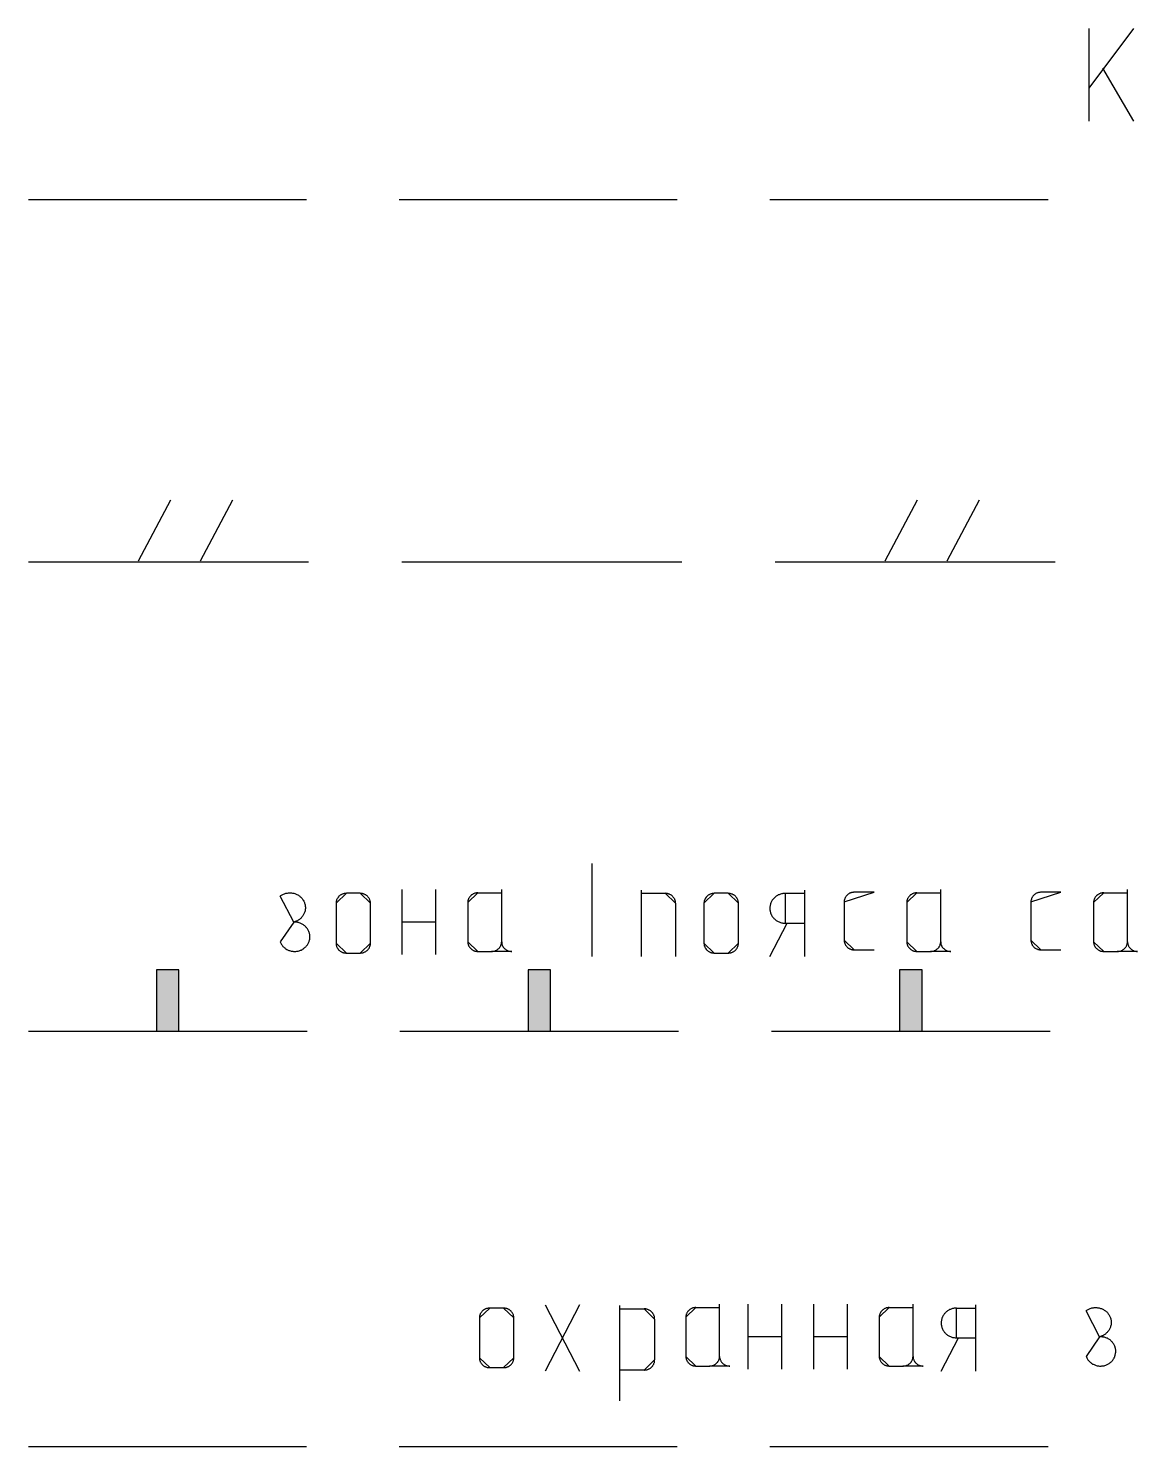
# Model space of a CAD drawing. Extents: x 8646 to 18206, y -17605 to -192.
# Drawn here: x 11147.66 to 11156.21, y -9012.58 to -9001.65 of the extents above; entities that cross this region are included whole.
import ezdxf

# ---------------------------------------------------------------- set-up
doc = ezdxf.new("R2010")
doc.units = 0
doc.layers.get('0').update_dxf_attribs({"linetype": 'CONTINUOUS'})

msp = doc.modelspace()

# ---------------------------------------------------------------- hatches: boundary and pattern name
at = {"linetype": 'CONTINUOUS'}
for points in [[(11148.645, -9009.382), (11148.645, -9008.911), (11148.818, -9008.911), (11148.818, -9009.382)], [(11151.509, -9009.382), (11151.509, -9008.911), (11151.682, -9008.911), (11151.682, -9009.382)], [(11154.373, -9009.382), (11154.373, -9008.911), (11154.546, -9008.911), (11154.546, -9009.382)]]:
    msp.add_hatch(color=8, dxfattribs=at).paths.add_polyline_path(points)

# ---------------------------------------------------------------- linework, layer by layer
at = {"color": 8, "linetype": 'CONTINUOUS'}
for p, q in [((11155.831, -9001.653), (11155.831, -9002.368)), ((11156.176, -9001.653), (11155.831, -9002.113)), ((11155.937, -9001.959), (11156.176, -9002.368)), ((11147.658, -9002.973), (11149.801, -9002.973)), ((11150.516, -9002.973), (11152.659, -9002.973)), ((11153.374, -9002.973), (11155.518, -9002.973)), ((11148.506, -9005.757), (11148.756, -9005.286)), ((11148.984, -9005.757), (11149.234, -9005.286)), ((11154.262, -9005.757), (11154.512, -9005.286)), ((11154.74, -9005.757), (11154.99, -9005.286)), ((11147.658, -9005.764), (11149.816, -9005.764)), ((11150.536, -9005.764), (11152.694, -9005.764)), ((11153.414, -9005.764), (11155.572, -9005.764)), ((11152.002, -9008.09), (11152.002, -9008.806)), ((11150.537, -9008.291), (11150.537, -9008.791)), ((11150.797, -9008.291), (11150.797, -9008.791)), ((11151.306, -9008.693), (11151.306, -9008.291)), ((11152.381, -9008.295), (11152.381, -9008.806)), ((11153.639, -9008.295), (11153.639, -9008.806)), ((11154.69, -9008.693), (11154.69, -9008.291)), ((11156.13, -9008.693), (11156.13, -9008.291)), ((11150.029, -9008.397), (11150.029, -9008.704)), ((11150.215, -9008.32), (11150.109, -9008.32)), ((11150.295, -9008.704), (11150.295, -9008.397)), ((11151.045, -9008.392), (11151.045, -9008.693)), ((11151.123, -9008.316), (11151.306, -9008.316)), ((11152.381, -9008.32), (11152.567, -9008.32)), ((11152.646, -9008.397), (11152.646, -9008.806)), ((11152.865, -9008.397), (11152.865, -9008.704)), ((11153.051, -9008.32), (11152.945, -9008.32)), ((11153.131, -9008.704), (11153.131, -9008.397)), ((11153.492, -9008.32), (11153.638, -9008.32)), ((11153.946, -9008.386), (11153.946, -9008.682)), ((11154.429, -9008.392), (11154.429, -9008.693)), ((11154.507, -9008.316), (11154.69, -9008.316)), ((11155.386, -9008.386), (11155.386, -9008.682)), ((11155.869, -9008.392), (11155.869, -9008.693)), ((11155.947, -9008.316), (11156.13, -9008.316)), ((11150.537, -9008.541), (11150.797, -9008.541)), ((11153.373, -9008.806), (11153.506, -9008.551)), ((11153.492, -9008.551), (11153.64, -9008.551)), ((11150.109, -9008.781), (11150.215, -9008.781)), ((11151.123, -9008.768), (11151.227, -9008.768)), ((11152.945, -9008.781), (11153.051, -9008.781)), ((11154.023, -9008.756), (11154.176, -9008.756)), ((11154.507, -9008.768), (11154.611, -9008.768)), ((11155.463, -9008.756), (11155.616, -9008.756)), ((11155.947, -9008.768), (11156.051, -9008.768)), ((11148.818, -9008.911), (11148.645, -9008.911)), ((11148.645, -9008.911), (11148.645, -9009.382)), ((11148.818, -9009.382), (11148.818, -9008.911)), ((11151.682, -9008.911), (11151.509, -9008.911)), ((11151.509, -9008.911), (11151.509, -9009.382)), ((11151.682, -9009.382), (11151.682, -9008.911)), ((11154.546, -9008.911), (11154.373, -9008.911)), ((11154.373, -9008.911), (11154.373, -9009.382)), ((11154.546, -9009.382), (11154.546, -9008.911)), ((11147.658, -9009.382), (11149.806, -9009.382)), ((11148.645, -9009.382), (11148.818, -9009.382)), ((11150.521, -9009.382), (11152.669, -9009.382)), ((11151.509, -9009.382), (11151.682, -9009.382)), ((11153.385, -9009.382), (11155.533, -9009.382)), ((11154.373, -9009.382), (11154.546, -9009.382)), ((11151.134, -9011.593), (11151.134, -9011.9)), ((11151.32, -9011.517), (11151.214, -9011.517)), ((11151.4, -9011.9), (11151.4, -9011.593)), ((11151.907, -9011.491), (11151.641, -9012.002)), ((11151.641, -9011.491), (11151.907, -9012.002)), ((11152.213, -9011.497), (11152.213, -9012.231)), ((11152.213, -9011.523), (11152.404, -9011.523)), ((11152.725, -9011.588), (11152.725, -9011.889)), ((11152.803, -9011.513), (11152.986, -9011.513)), ((11152.986, -9011.889), (11152.986, -9011.488)), ((11153.203, -9011.487), (11153.203, -9011.987)), ((11153.462, -9011.487), (11153.462, -9011.987)), ((11153.709, -9011.487), (11153.709, -9011.987)), ((11153.969, -9011.487), (11153.969, -9011.987)), ((11154.216, -9011.588), (11154.216, -9011.889)), ((11154.294, -9011.513), (11154.477, -9011.513)), ((11154.477, -9011.889), (11154.477, -9011.488)), ((11154.813, -9011.517), (11154.958, -9011.517)), ((11154.959, -9011.491), (11154.959, -9012.002)), ((11152.485, -9011.602), (11152.485, -9011.916)), ((11153.203, -9011.737), (11153.462, -9011.737)), ((11153.709, -9011.737), (11153.969, -9011.737)), ((11154.694, -9012.002), (11154.827, -9011.747)), ((11154.812, -9011.747), (11154.96, -9011.747)), ((11151.214, -9011.976), (11151.32, -9011.976)), ((11152.404, -9011.995), (11152.213, -9011.995)), ((11152.803, -9011.964), (11152.907, -9011.964)), ((11154.294, -9011.964), (11154.399, -9011.964)), ((11147.658, -9012.585), (11149.801, -9012.585)), ((11150.516, -9012.585), (11152.659, -9012.585)), ((11153.374, -9012.585), (11155.518, -9012.585))]:
    msp.add_line(p, q, dxfattribs=at)
at = {"color": 8, "linetype": 'CONTINUOUS', "flags": 128}
for points in [[(11154.176, -9008.312), (11154.023, -9008.312), (11154.019, -9008.312), (11154.015, -9008.313), (11154.011, -9008.313), (11154.007, -9008.314), (11154.003, -9008.315), (11153.999, -9008.316), (11153.995, -9008.317), (11153.992, -9008.319), (11153.988, -9008.32), (11153.984, -9008.322), (11153.981, -9008.324), (11153.978, -9008.326), (11153.974, -9008.329), (11153.971, -9008.331), (11153.968, -9008.334), (11153.966, -9008.337), (11153.963, -9008.34), (11153.961, -9008.343), (11153.958, -9008.346), (11153.956, -9008.349), (11153.954, -9008.353), (11153.953, -9008.356), (11153.951, -9008.36), (11153.95, -9008.363), (11153.949, -9008.367), (11153.948, -9008.371), (11153.947, -9008.374), (11153.946, -9008.378), (11153.946, -9008.382), (11153.946, -9008.386)], [(11155.616, -9008.312), (11155.463, -9008.312), (11155.459, -9008.312), (11155.455, -9008.313), (11155.451, -9008.313), (11155.447, -9008.314), (11155.443, -9008.315), (11155.439, -9008.316), (11155.435, -9008.317), (11155.432, -9008.319), (11155.428, -9008.32), (11155.424, -9008.322), (11155.421, -9008.324), (11155.418, -9008.326), (11155.414, -9008.329), (11155.411, -9008.331), (11155.408, -9008.334), (11155.406, -9008.337), (11155.403, -9008.34), (11155.401, -9008.343), (11155.398, -9008.346), (11155.396, -9008.349), (11155.394, -9008.353), (11155.393, -9008.356), (11155.391, -9008.36), (11155.39, -9008.363), (11155.389, -9008.367), (11155.388, -9008.371), (11155.387, -9008.374), (11155.386, -9008.378), (11155.386, -9008.382), (11155.386, -9008.386)], [(11149.599, -9008.341), (11149.604, -9008.338), (11149.609, -9008.334), (11149.614, -9008.331), (11149.62, -9008.329), (11149.625, -9008.326), (11149.631, -9008.324), (11149.637, -9008.322), (11149.643, -9008.32), (11149.649, -9008.319), (11149.655, -9008.318), (11149.662, -9008.317), (11149.668, -9008.316), (11149.674, -9008.316), (11149.68, -9008.317), (11149.687, -9008.317), (11149.693, -9008.318), (11149.699, -9008.319), (11149.705, -9008.32), (11149.711, -9008.322), (11149.717, -9008.324), (11149.723, -9008.327), (11149.728, -9008.329), (11149.734, -9008.332), (11149.739, -9008.335), (11149.744, -9008.339), (11149.749, -9008.342), (11149.754, -9008.346), (11149.758, -9008.351), (11149.763, -9008.355), (11149.767, -9008.36), (11149.771, -9008.364), (11149.774, -9008.369), (11149.777, -9008.374), (11149.78, -9008.38), (11149.783, -9008.385), (11149.785, -9008.391), (11149.787, -9008.396), (11149.789, -9008.402), (11149.79, -9008.408), (11149.791, -9008.414), (11149.792, -9008.42), (11149.793, -9008.426), (11149.793, -9008.432), (11149.793, -9008.438), (11149.792, -9008.444), (11149.791, -9008.45), (11149.79, -9008.456), (11149.788, -9008.462), (11149.787, -9008.467), (11149.784, -9008.473), (11149.782, -9008.479), (11149.779, -9008.484), (11149.776, -9008.489), (11149.773, -9008.494), (11149.769, -9008.499), (11149.765, -9008.504), (11149.761, -9008.509), (11149.757, -9008.513), (11149.752, -9008.517), (11149.748, -9008.521), (11149.743, -9008.525), (11149.738, -9008.528), (11149.732, -9008.531), (11149.727, -9008.534), (11149.721, -9008.536), (11149.715, -9008.539), (11149.709, -9008.541), (11149.703, -9008.542)], [(11150.109, -9008.32), (11150.105, -9008.321), (11150.1, -9008.321), (11150.096, -9008.321), (11150.092, -9008.322), (11150.088, -9008.323), (11150.084, -9008.324), (11150.08, -9008.326), (11150.076, -9008.327), (11150.072, -9008.329), (11150.069, -9008.331), (11150.065, -9008.333), (11150.062, -9008.335), (11150.059, -9008.338), (11150.055, -9008.34), (11150.052, -9008.343), (11150.049, -9008.346), (11150.047, -9008.349), (11150.044, -9008.352), (11150.042, -9008.355), (11150.04, -9008.359), (11150.038, -9008.362), (11150.036, -9008.366), (11150.034, -9008.37), (11150.033, -9008.373), (11150.032, -9008.377), (11150.031, -9008.381), (11150.03, -9008.385), (11150.029, -9008.389), (11150.029, -9008.393), (11150.029, -9008.397)], [(11150.295, -9008.397), (11150.295, -9008.393), (11150.294, -9008.389), (11150.294, -9008.385), (11150.293, -9008.381), (11150.292, -9008.377), (11150.291, -9008.373), (11150.29, -9008.37), (11150.288, -9008.366), (11150.286, -9008.362), (11150.284, -9008.359), (11150.282, -9008.355), (11150.28, -9008.352), (11150.277, -9008.349), (11150.274, -9008.346), (11150.271, -9008.343), (11150.268, -9008.34), (11150.265, -9008.338), (11150.262, -9008.335), (11150.259, -9008.333), (11150.255, -9008.331), (11150.251, -9008.329), (11150.247, -9008.327), (11150.244, -9008.326), (11150.24, -9008.324), (11150.236, -9008.323), (11150.232, -9008.322), (11150.227, -9008.321), (11150.223, -9008.321), (11150.219, -9008.321), (11150.215, -9008.32)], [(11151.123, -9008.316), (11151.119, -9008.316), (11151.115, -9008.317), (11151.111, -9008.317), (11151.107, -9008.318), (11151.103, -9008.319), (11151.099, -9008.32), (11151.095, -9008.321), (11151.091, -9008.323), (11151.087, -9008.325), (11151.084, -9008.326), (11151.08, -9008.329), (11151.077, -9008.331), (11151.074, -9008.333), (11151.07, -9008.336), (11151.067, -9008.338), (11151.065, -9008.341), (11151.062, -9008.344), (11151.06, -9008.347), (11151.057, -9008.351), (11151.055, -9008.354), (11151.053, -9008.357), (11151.051, -9008.361), (11151.05, -9008.365), (11151.048, -9008.368), (11151.047, -9008.372), (11151.046, -9008.376), (11151.046, -9008.38), (11151.045, -9008.384), (11151.045, -9008.388), (11151.045, -9008.392)], [(11152.646, -9008.397), (11152.646, -9008.393), (11152.646, -9008.389), (11152.645, -9008.385), (11152.645, -9008.381), (11152.644, -9008.377), (11152.643, -9008.373), (11152.641, -9008.37), (11152.64, -9008.366), (11152.638, -9008.362), (11152.636, -9008.359), (11152.634, -9008.355), (11152.631, -9008.352), (11152.629, -9008.349), (11152.626, -9008.346), (11152.623, -9008.343), (11152.62, -9008.34), (11152.617, -9008.338), (11152.614, -9008.335), (11152.61, -9008.333), (11152.607, -9008.331), (11152.603, -9008.329), (11152.599, -9008.327), (11152.595, -9008.326), (11152.591, -9008.324), (11152.587, -9008.323), (11152.583, -9008.322), (11152.579, -9008.321), (11152.575, -9008.321), (11152.571, -9008.321), (11152.567, -9008.32)], [(11152.945, -9008.32), (11152.941, -9008.321), (11152.937, -9008.321), (11152.933, -9008.321), (11152.928, -9008.322), (11152.924, -9008.323), (11152.92, -9008.324), (11152.916, -9008.326), (11152.913, -9008.327), (11152.909, -9008.329), (11152.905, -9008.331), (11152.902, -9008.333), (11152.898, -9008.335), (11152.895, -9008.338), (11152.892, -9008.34), (11152.889, -9008.343), (11152.886, -9008.346), (11152.883, -9008.349), (11152.881, -9008.352), (11152.878, -9008.355), (11152.876, -9008.359), (11152.874, -9008.362), (11152.872, -9008.366), (11152.871, -9008.37), (11152.869, -9008.373), (11152.868, -9008.377), (11152.867, -9008.381), (11152.866, -9008.385), (11152.866, -9008.389), (11152.865, -9008.393), (11152.865, -9008.397)], [(11153.131, -9008.397), (11153.131, -9008.393), (11153.131, -9008.389), (11153.13, -9008.385), (11153.129, -9008.381), (11153.128, -9008.377), (11153.127, -9008.373), (11153.126, -9008.37), (11153.124, -9008.366), (11153.122, -9008.362), (11153.12, -9008.359), (11153.118, -9008.355), (11153.116, -9008.352), (11153.113, -9008.349), (11153.111, -9008.346), (11153.108, -9008.343), (11153.105, -9008.34), (11153.102, -9008.338), (11153.098, -9008.335), (11153.095, -9008.333), (11153.091, -9008.331), (11153.088, -9008.329), (11153.084, -9008.327), (11153.08, -9008.326), (11153.076, -9008.324), (11153.072, -9008.323), (11153.068, -9008.322), (11153.064, -9008.321), (11153.06, -9008.321), (11153.056, -9008.321), (11153.051, -9008.32)], [(11153.493, -9008.321), (11153.486, -9008.321), (11153.48, -9008.321), (11153.474, -9008.322), (11153.468, -9008.323), (11153.462, -9008.325), (11153.456, -9008.326), (11153.45, -9008.328), (11153.444, -9008.331), (11153.438, -9008.333), (11153.433, -9008.336), (11153.428, -9008.339), (11153.422, -9008.343), (11153.417, -9008.346), (11153.413, -9008.35), (11153.408, -9008.354), (11153.404, -9008.359), (11153.4, -9008.363), (11153.396, -9008.368), (11153.392, -9008.373), (11153.389, -9008.378), (11153.386, -9008.383), (11153.383, -9008.389), (11153.381, -9008.394), (11153.379, -9008.4), (11153.377, -9008.406), (11153.376, -9008.412), (11153.375, -9008.418), (11153.374, -9008.424), (11153.373, -9008.43), (11153.373, -9008.436), (11153.373, -9008.442), (11153.374, -9008.448), (11153.375, -9008.454), (11153.376, -9008.46), (11153.377, -9008.465), (11153.379, -9008.471), (11153.381, -9008.477), (11153.383, -9008.482), (11153.386, -9008.488), (11153.389, -9008.493), (11153.392, -9008.498), (11153.396, -9008.503), (11153.4, -9008.508), (11153.404, -9008.513), (11153.408, -9008.517), (11153.413, -9008.521), (11153.417, -9008.525), (11153.422, -9008.529), (11153.428, -9008.532), (11153.433, -9008.535), (11153.438, -9008.538), (11153.444, -9008.541), (11153.45, -9008.543), (11153.456, -9008.545), (11153.462, -9008.547), (11153.468, -9008.548), (11153.474, -9008.549), (11153.48, -9008.55), (11153.486, -9008.551), (11153.493, -9008.551)], [(11154.507, -9008.316), (11154.503, -9008.316), (11154.499, -9008.317), (11154.495, -9008.317), (11154.491, -9008.318), (11154.487, -9008.319), (11154.483, -9008.32), (11154.479, -9008.321), (11154.475, -9008.323), (11154.471, -9008.325), (11154.468, -9008.326), (11154.464, -9008.329), (11154.461, -9008.331), (11154.458, -9008.333), (11154.455, -9008.336), (11154.452, -9008.338), (11154.449, -9008.341), (11154.446, -9008.344), (11154.444, -9008.347), (11154.441, -9008.351), (11154.439, -9008.354), (11154.437, -9008.357), (11154.435, -9008.361), (11154.434, -9008.365), (11154.432, -9008.368), (11154.431, -9008.372), (11154.43, -9008.376), (11154.43, -9008.38), (11154.429, -9008.384), (11154.429, -9008.388), (11154.429, -9008.392)], [(11155.947, -9008.316), (11155.943, -9008.316), (11155.939, -9008.317), (11155.935, -9008.317), (11155.931, -9008.318), (11155.927, -9008.319), (11155.923, -9008.32), (11155.919, -9008.321), (11155.915, -9008.323), (11155.911, -9008.325), (11155.908, -9008.326), (11155.904, -9008.329), (11155.901, -9008.331), (11155.898, -9008.333), (11155.895, -9008.336), (11155.892, -9008.338), (11155.889, -9008.341), (11155.886, -9008.344), (11155.884, -9008.347), (11155.881, -9008.351), (11155.879, -9008.354), (11155.877, -9008.357), (11155.876, -9008.361), (11155.874, -9008.365), (11155.872, -9008.368), (11155.871, -9008.372), (11155.87, -9008.376), (11155.87, -9008.38), (11155.869, -9008.384), (11155.869, -9008.388), (11155.869, -9008.392)], [(11149.599, -9008.693), (11149.601, -9008.698), (11149.603, -9008.704), (11149.606, -9008.709), (11149.609, -9008.714), (11149.613, -9008.719), (11149.616, -9008.724), (11149.62, -9008.729), (11149.625, -9008.733), (11149.629, -9008.737), (11149.634, -9008.741), (11149.638, -9008.745), (11149.643, -9008.749), (11149.649, -9008.752), (11149.654, -9008.755), (11149.66, -9008.758), (11149.665, -9008.76), (11149.671, -9008.762), (11149.677, -9008.764), (11149.683, -9008.765), (11149.689, -9008.767), (11149.695, -9008.767), (11149.701, -9008.768), (11149.707, -9008.768), (11149.714, -9008.768), (11149.72, -9008.768), (11149.726, -9008.767), (11149.732, -9008.766), (11149.738, -9008.765), (11149.744, -9008.763), (11149.75, -9008.761), (11149.756, -9008.759), (11149.761, -9008.757), (11149.767, -9008.754), (11149.772, -9008.751), (11149.778, -9008.748), (11149.782, -9008.744), (11149.787, -9008.74), (11149.792, -9008.736), (11149.796, -9008.732), (11149.8, -9008.728), (11149.804, -9008.723), (11149.808, -9008.718), (11149.811, -9008.713), (11149.814, -9008.708), (11149.817, -9008.702), (11149.819, -9008.697), (11149.821, -9008.691), (11149.823, -9008.686), (11149.825, -9008.68), (11149.826, -9008.674), (11149.827, -9008.668), (11149.827, -9008.662), (11149.827, -9008.656), (11149.827, -9008.65), (11149.827, -9008.644), (11149.826, -9008.638), (11149.825, -9008.632), (11149.824, -9008.627), (11149.822, -9008.621), (11149.82, -9008.615), (11149.817, -9008.61), (11149.815, -9008.604), (11149.812, -9008.599), (11149.809, -9008.594), (11149.805, -9008.589), (11149.801, -9008.584), (11149.797, -9008.58), (11149.793, -9008.575), (11149.789, -9008.571), (11149.784, -9008.567), (11149.779, -9008.564), (11149.774, -9008.56), (11149.769, -9008.557), (11149.763, -9008.554), (11149.758, -9008.552), (11149.752, -9008.55), (11149.746, -9008.548), (11149.74, -9008.546), (11149.734, -9008.545), (11149.728, -9008.543), (11149.722, -9008.543), (11149.716, -9008.542), (11149.709, -9008.542), (11149.703, -9008.542)], [(11150.029, -9008.704), (11150.029, -9008.708), (11150.029, -9008.712), (11150.03, -9008.716), (11150.031, -9008.72), (11150.032, -9008.724), (11150.033, -9008.728), (11150.034, -9008.731), (11150.036, -9008.735), (11150.038, -9008.739), (11150.04, -9008.742), (11150.042, -9008.746), (11150.044, -9008.749), (11150.047, -9008.752), (11150.049, -9008.755), (11150.052, -9008.758), (11150.055, -9008.761), (11150.059, -9008.764), (11150.062, -9008.766), (11150.065, -9008.768), (11150.069, -9008.77), (11150.072, -9008.772), (11150.076, -9008.774), (11150.08, -9008.776), (11150.084, -9008.777), (11150.088, -9008.778), (11150.092, -9008.779), (11150.096, -9008.78), (11150.1, -9008.78), (11150.105, -9008.781), (11150.109, -9008.781)], [(11150.215, -9008.781), (11150.219, -9008.781), (11150.223, -9008.78), (11150.227, -9008.78), (11150.232, -9008.779), (11150.236, -9008.778), (11150.24, -9008.777), (11150.244, -9008.776), (11150.247, -9008.774), (11150.251, -9008.772), (11150.255, -9008.77), (11150.259, -9008.768), (11150.262, -9008.766), (11150.265, -9008.764), (11150.268, -9008.761), (11150.271, -9008.758), (11150.274, -9008.755), (11150.277, -9008.752), (11150.28, -9008.749), (11150.282, -9008.746), (11150.284, -9008.742), (11150.286, -9008.739), (11150.288, -9008.735), (11150.29, -9008.731), (11150.291, -9008.728), (11150.292, -9008.724), (11150.293, -9008.72), (11150.294, -9008.716), (11150.294, -9008.712), (11150.295, -9008.708), (11150.295, -9008.704)], [(11151.045, -9008.693), (11151.045, -9008.697), (11151.045, -9008.701), (11151.046, -9008.705), (11151.046, -9008.708), (11151.047, -9008.712), (11151.048, -9008.716), (11151.05, -9008.72), (11151.051, -9008.724), (11151.053, -9008.727), (11151.055, -9008.731), (11151.057, -9008.734), (11151.06, -9008.737), (11151.062, -9008.74), (11151.065, -9008.743), (11151.067, -9008.746), (11151.07, -9008.749), (11151.074, -9008.751), (11151.077, -9008.754), (11151.08, -9008.756), (11151.084, -9008.758), (11151.087, -9008.76), (11151.091, -9008.762), (11151.095, -9008.763), (11151.099, -9008.765), (11151.103, -9008.766), (11151.107, -9008.767), (11151.111, -9008.767), (11151.115, -9008.768), (11151.119, -9008.768), (11151.123, -9008.768)], [(11151.227, -9008.768), (11151.231, -9008.768), (11151.235, -9008.768), (11151.24, -9008.767), (11151.244, -9008.767), (11151.248, -9008.766), (11151.252, -9008.765), (11151.255, -9008.763), (11151.259, -9008.762), (11151.263, -9008.76), (11151.266, -9008.758), (11151.27, -9008.756), (11151.273, -9008.754), (11151.277, -9008.751), (11151.28, -9008.749), (11151.283, -9008.746), (11151.286, -9008.743), (11151.288, -9008.74), (11151.291, -9008.737), (11151.293, -9008.734), (11151.295, -9008.731), (11151.297, -9008.727), (11151.299, -9008.724), (11151.3, -9008.72), (11151.302, -9008.716), (11151.303, -9008.712), (11151.304, -9008.708), (11151.305, -9008.705), (11151.305, -9008.701), (11151.305, -9008.697), (11151.306, -9008.693), (11151.306, -9008.697), (11151.306, -9008.701), (11151.307, -9008.705), (11151.307, -9008.708), (11151.308, -9008.712), (11151.309, -9008.716), (11151.311, -9008.72), (11151.312, -9008.724), (11151.314, -9008.727), (11151.316, -9008.731), (11151.318, -9008.734), (11151.321, -9008.737), (11151.323, -9008.74), (11151.326, -9008.743), (11151.329, -9008.746), (11151.331, -9008.749), (11151.335, -9008.751), (11151.338, -9008.754), (11151.341, -9008.756), (11151.345, -9008.758), (11151.348, -9008.76), (11151.352, -9008.762), (11151.356, -9008.763), (11151.36, -9008.765), (11151.364, -9008.766), (11151.368, -9008.767), (11151.372, -9008.767), (11151.376, -9008.768), (11151.38, -9008.768), (11151.384, -9008.768)], [(11152.865, -9008.704), (11152.865, -9008.708), (11152.866, -9008.712), (11152.866, -9008.716), (11152.867, -9008.72), (11152.868, -9008.724), (11152.869, -9008.728), (11152.871, -9008.731), (11152.872, -9008.735), (11152.874, -9008.739), (11152.876, -9008.742), (11152.878, -9008.746), (11152.881, -9008.749), (11152.883, -9008.752), (11152.886, -9008.755), (11152.889, -9008.758), (11152.892, -9008.761), (11152.895, -9008.764), (11152.898, -9008.766), (11152.902, -9008.768), (11152.905, -9008.77), (11152.909, -9008.772), (11152.913, -9008.774), (11152.916, -9008.776), (11152.92, -9008.777), (11152.924, -9008.778), (11152.928, -9008.779), (11152.933, -9008.78), (11152.937, -9008.78), (11152.941, -9008.781), (11152.945, -9008.781)], [(11153.051, -9008.781), (11153.056, -9008.781), (11153.06, -9008.78), (11153.064, -9008.78), (11153.068, -9008.779), (11153.072, -9008.778), (11153.076, -9008.777), (11153.08, -9008.776), (11153.084, -9008.774), (11153.088, -9008.772), (11153.091, -9008.77), (11153.095, -9008.768), (11153.098, -9008.766), (11153.102, -9008.764), (11153.105, -9008.761), (11153.108, -9008.758), (11153.111, -9008.755), (11153.113, -9008.752), (11153.116, -9008.749), (11153.118, -9008.746), (11153.12, -9008.742), (11153.122, -9008.739), (11153.124, -9008.735), (11153.126, -9008.731), (11153.127, -9008.728), (11153.128, -9008.724), (11153.129, -9008.72), (11153.13, -9008.716), (11153.131, -9008.712), (11153.131, -9008.708), (11153.131, -9008.704)], [(11153.946, -9008.682), (11153.946, -9008.686), (11153.946, -9008.689), (11153.947, -9008.693), (11153.948, -9008.697), (11153.949, -9008.701), (11153.95, -9008.705), (11153.951, -9008.708), (11153.953, -9008.712), (11153.954, -9008.715), (11153.956, -9008.719), (11153.958, -9008.722), (11153.961, -9008.725), (11153.963, -9008.728), (11153.966, -9008.731), (11153.968, -9008.734), (11153.971, -9008.737), (11153.974, -9008.739), (11153.978, -9008.742), (11153.981, -9008.744), (11153.984, -9008.746), (11153.988, -9008.748), (11153.992, -9008.749), (11153.995, -9008.751), (11153.999, -9008.752), (11154.003, -9008.753), (11154.007, -9008.754), (11154.011, -9008.755), (11154.015, -9008.755), (11154.019, -9008.756), (11154.023, -9008.756)], [(11154.429, -9008.693), (11154.429, -9008.697), (11154.429, -9008.701), (11154.43, -9008.705), (11154.43, -9008.708), (11154.431, -9008.712), (11154.432, -9008.716), (11154.434, -9008.72), (11154.435, -9008.724), (11154.437, -9008.727), (11154.439, -9008.731), (11154.441, -9008.734), (11154.444, -9008.737), (11154.446, -9008.74), (11154.449, -9008.743), (11154.452, -9008.746), (11154.455, -9008.749), (11154.458, -9008.751), (11154.461, -9008.754), (11154.464, -9008.756), (11154.468, -9008.758), (11154.471, -9008.76), (11154.475, -9008.762), (11154.479, -9008.763), (11154.483, -9008.765), (11154.487, -9008.766), (11154.491, -9008.767), (11154.495, -9008.767), (11154.499, -9008.768), (11154.503, -9008.768), (11154.507, -9008.768)], [(11154.611, -9008.768), (11154.616, -9008.768), (11154.62, -9008.768), (11154.624, -9008.767), (11154.628, -9008.767), (11154.632, -9008.766), (11154.636, -9008.765), (11154.639, -9008.763), (11154.643, -9008.762), (11154.647, -9008.76), (11154.651, -9008.758), (11154.654, -9008.756), (11154.657, -9008.754), (11154.661, -9008.751), (11154.664, -9008.749), (11154.667, -9008.746), (11154.67, -9008.743), (11154.672, -9008.74), (11154.675, -9008.737), (11154.677, -9008.734), (11154.679, -9008.731), (11154.681, -9008.727), (11154.683, -9008.724), (11154.685, -9008.72), (11154.686, -9008.716), (11154.687, -9008.712), (11154.688, -9008.708), (11154.689, -9008.705), (11154.689, -9008.701), (11154.69, -9008.697), (11154.69, -9008.693), (11154.69, -9008.697), (11154.69, -9008.701), (11154.691, -9008.705), (11154.692, -9008.708), (11154.692, -9008.712), (11154.694, -9008.716), (11154.695, -9008.72), (11154.696, -9008.724), (11154.698, -9008.727), (11154.7, -9008.731), (11154.702, -9008.734), (11154.705, -9008.737), (11154.707, -9008.74), (11154.71, -9008.743), (11154.713, -9008.746), (11154.716, -9008.749), (11154.719, -9008.751), (11154.722, -9008.754), (11154.725, -9008.756), (11154.729, -9008.758), (11154.733, -9008.76), (11154.736, -9008.762), (11154.74, -9008.763), (11154.744, -9008.765), (11154.748, -9008.766), (11154.752, -9008.767), (11154.756, -9008.767), (11154.76, -9008.768), (11154.764, -9008.768), (11154.768, -9008.768)], [(11155.386, -9008.682), (11155.386, -9008.686), (11155.386, -9008.689), (11155.387, -9008.693), (11155.388, -9008.697), (11155.389, -9008.701), (11155.39, -9008.705), (11155.391, -9008.708), (11155.393, -9008.712), (11155.394, -9008.715), (11155.396, -9008.719), (11155.398, -9008.722), (11155.401, -9008.725), (11155.403, -9008.728), (11155.406, -9008.731), (11155.408, -9008.734), (11155.411, -9008.737), (11155.414, -9008.739), (11155.418, -9008.742), (11155.421, -9008.744), (11155.424, -9008.746), (11155.428, -9008.748), (11155.432, -9008.749), (11155.435, -9008.751), (11155.439, -9008.752), (11155.443, -9008.753), (11155.447, -9008.754), (11155.451, -9008.755), (11155.455, -9008.755), (11155.459, -9008.756), (11155.463, -9008.756)], [(11155.869, -9008.693), (11155.869, -9008.697), (11155.869, -9008.701), (11155.87, -9008.705), (11155.87, -9008.708), (11155.871, -9008.712), (11155.872, -9008.716), (11155.874, -9008.72), (11155.876, -9008.724), (11155.877, -9008.727), (11155.879, -9008.731), (11155.881, -9008.734), (11155.884, -9008.737), (11155.886, -9008.74), (11155.889, -9008.743), (11155.892, -9008.746), (11155.895, -9008.749), (11155.898, -9008.751), (11155.901, -9008.754), (11155.904, -9008.756), (11155.908, -9008.758), (11155.911, -9008.76), (11155.915, -9008.762), (11155.919, -9008.763), (11155.923, -9008.765), (11155.927, -9008.766), (11155.931, -9008.767), (11155.935, -9008.767), (11155.939, -9008.768), (11155.943, -9008.768), (11155.947, -9008.768)], [(11156.051, -9008.768), (11156.056, -9008.768), (11156.06, -9008.768), (11156.064, -9008.767), (11156.068, -9008.767), (11156.072, -9008.766), (11156.076, -9008.765), (11156.08, -9008.763), (11156.083, -9008.762), (11156.087, -9008.76), (11156.091, -9008.758), (11156.094, -9008.756), (11156.097, -9008.754), (11156.101, -9008.751), (11156.104, -9008.749), (11156.107, -9008.746), (11156.11, -9008.743), (11156.112, -9008.74), (11156.115, -9008.737), (11156.117, -9008.734), (11156.119, -9008.731), (11156.121, -9008.727), (11156.123, -9008.724), (11156.125, -9008.72), (11156.126, -9008.716), (11156.127, -9008.712), (11156.128, -9008.708), (11156.129, -9008.705), (11156.129, -9008.701), (11156.13, -9008.697), (11156.13, -9008.693), (11156.13, -9008.697), (11156.13, -9008.701), (11156.131, -9008.705), (11156.132, -9008.708), (11156.132, -9008.712), (11156.134, -9008.716), (11156.135, -9008.72), (11156.137, -9008.724), (11156.138, -9008.727), (11156.14, -9008.731), (11156.142, -9008.734), (11156.145, -9008.737), (11156.147, -9008.74), (11156.15, -9008.743), (11156.153, -9008.746), (11156.156, -9008.749), (11156.159, -9008.751), (11156.162, -9008.754), (11156.165, -9008.756), (11156.169, -9008.758), (11156.173, -9008.76), (11156.176, -9008.762), (11156.18, -9008.763), (11156.184, -9008.765), (11156.188, -9008.766), (11156.192, -9008.767), (11156.196, -9008.767), (11156.2, -9008.768), (11156.204, -9008.768), (11156.208, -9008.768)], [(11151.214, -9011.517), (11151.21, -9011.517), (11151.206, -9011.517), (11151.202, -9011.518), (11151.197, -9011.519), (11151.193, -9011.52), (11151.189, -9011.521), (11151.185, -9011.522), (11151.182, -9011.524), (11151.178, -9011.525), (11151.174, -9011.527), (11151.171, -9011.529), (11151.167, -9011.532), (11151.164, -9011.534), (11151.161, -9011.537), (11151.158, -9011.539), (11151.155, -9011.542), (11151.152, -9011.545), (11151.15, -9011.548), (11151.147, -9011.552), (11151.145, -9011.555), (11151.143, -9011.559), (11151.141, -9011.562), (11151.14, -9011.566), (11151.138, -9011.57), (11151.137, -9011.574), (11151.136, -9011.578), (11151.135, -9011.582), (11151.135, -9011.586), (11151.135, -9011.589), (11151.134, -9011.593)], [(11151.4, -9011.593), (11151.4, -9011.589), (11151.399, -9011.586), (11151.399, -9011.582), (11151.398, -9011.578), (11151.397, -9011.574), (11151.396, -9011.57), (11151.395, -9011.566), (11151.393, -9011.562), (11151.391, -9011.559), (11151.389, -9011.555), (11151.387, -9011.552), (11151.385, -9011.548), (11151.382, -9011.545), (11151.379, -9011.542), (11151.376, -9011.539), (11151.373, -9011.537), (11151.37, -9011.534), (11151.367, -9011.532), (11151.364, -9011.529), (11151.36, -9011.527), (11151.356, -9011.525), (11151.353, -9011.524), (11151.349, -9011.522), (11151.345, -9011.521), (11151.341, -9011.52), (11151.337, -9011.519), (11151.333, -9011.518), (11151.328, -9011.517), (11151.324, -9011.517), (11151.32, -9011.517)], [(11152.485, -9011.602), (11152.485, -9011.598), (11152.485, -9011.594), (11152.484, -9011.589), (11152.484, -9011.585), (11152.483, -9011.581), (11152.481, -9011.577), (11152.48, -9011.574), (11152.478, -9011.57), (11152.476, -9011.566), (11152.474, -9011.562), (11152.472, -9011.559), (11152.47, -9011.556), (11152.467, -9011.552), (11152.464, -9011.549), (11152.461, -9011.546), (11152.458, -9011.543), (11152.455, -9011.541), (11152.452, -9011.538), (11152.448, -9011.536), (11152.444, -9011.534), (11152.441, -9011.532), (11152.437, -9011.53), (11152.433, -9011.528), (11152.429, -9011.527), (11152.425, -9011.526), (11152.421, -9011.525), (11152.416, -9011.524), (11152.412, -9011.524), (11152.408, -9011.523), (11152.404, -9011.523)], [(11152.803, -9011.513), (11152.799, -9011.513), (11152.795, -9011.513), (11152.791, -9011.514), (11152.787, -9011.514), (11152.783, -9011.515), (11152.779, -9011.516), (11152.775, -9011.518), (11152.771, -9011.519), (11152.768, -9011.521), (11152.764, -9011.523), (11152.761, -9011.525), (11152.757, -9011.527), (11152.754, -9011.53), (11152.751, -9011.532), (11152.748, -9011.535), (11152.745, -9011.538), (11152.742, -9011.541), (11152.74, -9011.544), (11152.738, -9011.547), (11152.735, -9011.55), (11152.733, -9011.554), (11152.732, -9011.557), (11152.73, -9011.561), (11152.729, -9011.565), (11152.728, -9011.569), (11152.727, -9011.572), (11152.726, -9011.576), (11152.725, -9011.58), (11152.725, -9011.584), (11152.725, -9011.588)], [(11154.294, -9011.513), (11154.29, -9011.513), (11154.286, -9011.513), (11154.282, -9011.514), (11154.278, -9011.514), (11154.274, -9011.515), (11154.27, -9011.516), (11154.266, -9011.518), (11154.263, -9011.519), (11154.259, -9011.521), (11154.255, -9011.523), (11154.252, -9011.525), (11154.248, -9011.527), (11154.245, -9011.53), (11154.242, -9011.532), (11154.239, -9011.535), (11154.236, -9011.538), (11154.234, -9011.541), (11154.231, -9011.544), (11154.229, -9011.547), (11154.227, -9011.55), (11154.225, -9011.554), (11154.223, -9011.557), (11154.221, -9011.561), (11154.22, -9011.565), (11154.219, -9011.569), (11154.218, -9011.572), (11154.217, -9011.576), (11154.217, -9011.58), (11154.216, -9011.584), (11154.216, -9011.588)], [(11154.813, -9011.517), (11154.807, -9011.517), (11154.801, -9011.518), (11154.795, -9011.518), (11154.788, -9011.52), (11154.782, -9011.521), (11154.776, -9011.523), (11154.771, -9011.525), (11154.765, -9011.527), (11154.759, -9011.529), (11154.754, -9011.532), (11154.748, -9011.536), (11154.743, -9011.539), (11154.738, -9011.543), (11154.733, -9011.547), (11154.729, -9011.551), (11154.724, -9011.555), (11154.72, -9011.56), (11154.717, -9011.564), (11154.713, -9011.569), (11154.71, -9011.574), (11154.707, -9011.58), (11154.704, -9011.585), (11154.702, -9011.591), (11154.7, -9011.596), (11154.698, -9011.602), (11154.696, -9011.608), (11154.695, -9011.614), (11154.694, -9011.62), (11154.694, -9011.626), (11154.694, -9011.632), (11154.694, -9011.638), (11154.694, -9011.644), (11154.695, -9011.65), (11154.696, -9011.656), (11154.698, -9011.662), (11154.7, -9011.667), (11154.702, -9011.673), (11154.704, -9011.679), (11154.707, -9011.684), (11154.71, -9011.689), (11154.713, -9011.694), (11154.717, -9011.699), (11154.72, -9011.704), (11154.724, -9011.709), (11154.729, -9011.713), (11154.733, -9011.717), (11154.738, -9011.721), (11154.743, -9011.725), (11154.748, -9011.728), (11154.754, -9011.731), (11154.759, -9011.734), (11154.765, -9011.737), (11154.771, -9011.739), (11154.776, -9011.741), (11154.782, -9011.743), (11154.788, -9011.744), (11154.795, -9011.745), (11154.801, -9011.746), (11154.807, -9011.747), (11154.813, -9011.747)], [(11155.811, -9011.538), (11155.816, -9011.534), (11155.821, -9011.531), (11155.826, -9011.528), (11155.832, -9011.525), (11155.838, -9011.522), (11155.843, -9011.52), (11155.849, -9011.518), (11155.855, -9011.516), (11155.861, -9011.515), (11155.868, -9011.514), (11155.874, -9011.513), (11155.88, -9011.513), (11155.886, -9011.513), (11155.893, -9011.513), (11155.899, -9011.514), (11155.905, -9011.514), (11155.911, -9011.515), (11155.917, -9011.517), (11155.923, -9011.519), (11155.929, -9011.521), (11155.935, -9011.523), (11155.94, -9011.526), (11155.946, -9011.529), (11155.951, -9011.532), (11155.956, -9011.535), (11155.961, -9011.539), (11155.966, -9011.543), (11155.97, -9011.547), (11155.975, -9011.551), (11155.979, -9011.556), (11155.982, -9011.561), (11155.986, -9011.566), (11155.989, -9011.571), (11155.992, -9011.576), (11155.995, -9011.582), (11155.997, -9011.587), (11155.999, -9011.593), (11156.001, -9011.599), (11156.002, -9011.604), (11156.003, -9011.61), (11156.004, -9011.616), (11156.005, -9011.622), (11156.005, -9011.628), (11156.004, -9011.634), (11156.004, -9011.64), (11156.003, -9011.646), (11156.002, -9011.652), (11156, -9011.658), (11155.999, -9011.664), (11155.996, -9011.669), (11155.994, -9011.675), (11155.991, -9011.68), (11155.988, -9011.685), (11155.985, -9011.691), (11155.981, -9011.695), (11155.977, -9011.7), (11155.973, -9011.705), (11155.969, -9011.709), (11155.964, -9011.713), (11155.96, -9011.717), (11155.955, -9011.721), (11155.95, -9011.724), (11155.944, -9011.727), (11155.939, -9011.73), (11155.933, -9011.732), (11155.927, -9011.735), (11155.921, -9011.737), (11155.915, -9011.738)], [(11155.811, -9011.889), (11155.813, -9011.894), (11155.816, -9011.9), (11155.819, -9011.905), (11155.822, -9011.91), (11155.825, -9011.915), (11155.829, -9011.92), (11155.833, -9011.924), (11155.837, -9011.929), (11155.841, -9011.933), (11155.846, -9011.937), (11155.851, -9011.941), (11155.856, -9011.944), (11155.861, -9011.948), (11155.866, -9011.95), (11155.872, -9011.953), (11155.877, -9011.955), (11155.883, -9011.958), (11155.889, -9011.959), (11155.895, -9011.961), (11155.901, -9011.962), (11155.907, -9011.963), (11155.913, -9011.964), (11155.92, -9011.964), (11155.926, -9011.964), (11155.932, -9011.963), (11155.938, -9011.963), (11155.944, -9011.962), (11155.95, -9011.961), (11155.956, -9011.959), (11155.962, -9011.957), (11155.968, -9011.955), (11155.973, -9011.952), (11155.979, -9011.95), (11155.984, -9011.947), (11155.989, -9011.943), (11155.994, -9011.94), (11155.999, -9011.936), (11156.004, -9011.932), (11156.008, -9011.928), (11156.012, -9011.923), (11156.016, -9011.918), (11156.02, -9011.914), (11156.023, -9011.909), (11156.026, -9011.903), (11156.028, -9011.898), (11156.031, -9011.893), (11156.033, -9011.887), (11156.035, -9011.881), (11156.036, -9011.876), (11156.038, -9011.87), (11156.038, -9011.864), (11156.039, -9011.858), (11156.039, -9011.852), (11156.039, -9011.846), (11156.039, -9011.84), (11156.038, -9011.834), (11156.037, -9011.828), (11156.035, -9011.822), (11156.034, -9011.817), (11156.032, -9011.811), (11156.029, -9011.806), (11156.027, -9011.8), (11156.024, -9011.795), (11156.02, -9011.79), (11156.017, -9011.785), (11156.013, -9011.78), (11156.009, -9011.776), (11156.005, -9011.771), (11156.001, -9011.767), (11155.996, -9011.763), (11155.991, -9011.76), (11155.986, -9011.756), (11155.981, -9011.753), (11155.975, -9011.75), (11155.97, -9011.748), (11155.964, -9011.746), (11155.958, -9011.744), (11155.952, -9011.742), (11155.946, -9011.741), (11155.94, -9011.74), (11155.934, -9011.739), (11155.928, -9011.738), (11155.921, -9011.738), (11155.915, -9011.738)], [(11151.134, -9011.9), (11151.135, -9011.904), (11151.135, -9011.908), (11151.135, -9011.912), (11151.136, -9011.916), (11151.137, -9011.92), (11151.138, -9011.923), (11151.14, -9011.927), (11151.141, -9011.931), (11151.143, -9011.934), (11151.145, -9011.938), (11151.147, -9011.941), (11151.15, -9011.945), (11151.152, -9011.948), (11151.155, -9011.951), (11151.158, -9011.954), (11151.161, -9011.957), (11151.164, -9011.959), (11151.167, -9011.962), (11151.171, -9011.964), (11151.174, -9011.966), (11151.178, -9011.968), (11151.182, -9011.97), (11151.185, -9011.971), (11151.189, -9011.972), (11151.193, -9011.974), (11151.197, -9011.975), (11151.202, -9011.975), (11151.206, -9011.976), (11151.21, -9011.976), (11151.214, -9011.976)], [(11151.32, -9011.976), (11151.324, -9011.976), (11151.328, -9011.976), (11151.333, -9011.975), (11151.337, -9011.975), (11151.341, -9011.974), (11151.345, -9011.972), (11151.349, -9011.971), (11151.353, -9011.97), (11151.356, -9011.968), (11151.36, -9011.966), (11151.364, -9011.964), (11151.367, -9011.962), (11151.37, -9011.959), (11151.373, -9011.957), (11151.376, -9011.954), (11151.379, -9011.951), (11151.382, -9011.948), (11151.385, -9011.945), (11151.387, -9011.941), (11151.389, -9011.938), (11151.391, -9011.934), (11151.393, -9011.931), (11151.395, -9011.927), (11151.396, -9011.923), (11151.397, -9011.92), (11151.398, -9011.916), (11151.399, -9011.912), (11151.399, -9011.908), (11151.4, -9011.904), (11151.4, -9011.9)], [(11152.404, -9011.995), (11152.408, -9011.995), (11152.412, -9011.994), (11152.416, -9011.994), (11152.421, -9011.993), (11152.425, -9011.992), (11152.429, -9011.991), (11152.433, -9011.99), (11152.437, -9011.988), (11152.441, -9011.986), (11152.444, -9011.984), (11152.448, -9011.982), (11152.452, -9011.98), (11152.455, -9011.977), (11152.458, -9011.975), (11152.461, -9011.972), (11152.464, -9011.969), (11152.467, -9011.966), (11152.47, -9011.962), (11152.472, -9011.959), (11152.474, -9011.955), (11152.476, -9011.952), (11152.478, -9011.948), (11152.48, -9011.944), (11152.481, -9011.94), (11152.483, -9011.937), (11152.484, -9011.932), (11152.484, -9011.929), (11152.485, -9011.924), (11152.485, -9011.92), (11152.485, -9011.916)], [(11152.725, -9011.889), (11152.725, -9011.892), (11152.725, -9011.896), (11152.726, -9011.9), (11152.727, -9011.904), (11152.728, -9011.908), (11152.729, -9011.912), (11152.73, -9011.916), (11152.732, -9011.919), (11152.733, -9011.923), (11152.735, -9011.926), (11152.738, -9011.929), (11152.74, -9011.933), (11152.742, -9011.936), (11152.745, -9011.939), (11152.748, -9011.942), (11152.751, -9011.944), (11152.754, -9011.947), (11152.757, -9011.949), (11152.761, -9011.952), (11152.764, -9011.954), (11152.768, -9011.956), (11152.771, -9011.957), (11152.775, -9011.959), (11152.779, -9011.96), (11152.783, -9011.961), (11152.787, -9011.962), (11152.791, -9011.963), (11152.795, -9011.963), (11152.799, -9011.964), (11152.803, -9011.964)], [(11152.907, -9011.964), (11152.911, -9011.964), (11152.916, -9011.963), (11152.92, -9011.963), (11152.924, -9011.962), (11152.928, -9011.961), (11152.932, -9011.96), (11152.935, -9011.959), (11152.939, -9011.957), (11152.943, -9011.956), (11152.946, -9011.954), (11152.95, -9011.952), (11152.953, -9011.949), (11152.956, -9011.947), (11152.96, -9011.944), (11152.963, -9011.942), (11152.965, -9011.939), (11152.968, -9011.936), (11152.971, -9011.933), (11152.973, -9011.929), (11152.975, -9011.926), (11152.977, -9011.923), (11152.979, -9011.919), (11152.98, -9011.916), (11152.982, -9011.912), (11152.983, -9011.908), (11152.984, -9011.904), (11152.985, -9011.9), (11152.985, -9011.896), (11152.985, -9011.892), (11152.986, -9011.889), (11152.986, -9011.892), (11152.986, -9011.896), (11152.986, -9011.9), (11152.987, -9011.904), (11152.988, -9011.908), (11152.989, -9011.912), (11152.991, -9011.916), (11152.992, -9011.919), (11152.994, -9011.923), (11152.996, -9011.926), (11152.998, -9011.929), (11153, -9011.933), (11153.003, -9011.936), (11153.006, -9011.939), (11153.008, -9011.942), (11153.011, -9011.944), (11153.014, -9011.947), (11153.018, -9011.949), (11153.021, -9011.952), (11153.025, -9011.954), (11153.028, -9011.956), (11153.032, -9011.957), (11153.036, -9011.959), (11153.039, -9011.96), (11153.043, -9011.961), (11153.047, -9011.962), (11153.051, -9011.963), (11153.056, -9011.963), (11153.059, -9011.964), (11153.064, -9011.964)], [(11154.216, -9011.889), (11154.216, -9011.892), (11154.217, -9011.896), (11154.217, -9011.9), (11154.218, -9011.904), (11154.219, -9011.908), (11154.22, -9011.912), (11154.221, -9011.916), (11154.223, -9011.919), (11154.225, -9011.923), (11154.227, -9011.926), (11154.229, -9011.929), (11154.231, -9011.933), (11154.234, -9011.936), (11154.236, -9011.939), (11154.239, -9011.942), (11154.242, -9011.944), (11154.245, -9011.947), (11154.248, -9011.949), (11154.252, -9011.952), (11154.255, -9011.954), (11154.259, -9011.956), (11154.263, -9011.957), (11154.266, -9011.959), (11154.27, -9011.96), (11154.274, -9011.961), (11154.278, -9011.962), (11154.282, -9011.963), (11154.286, -9011.963), (11154.29, -9011.964), (11154.294, -9011.964)], [(11154.399, -9011.964), (11154.403, -9011.964), (11154.407, -9011.963), (11154.411, -9011.963), (11154.415, -9011.962), (11154.419, -9011.961), (11154.423, -9011.96), (11154.427, -9011.959), (11154.43, -9011.957), (11154.434, -9011.956), (11154.438, -9011.954), (11154.441, -9011.952), (11154.445, -9011.949), (11154.448, -9011.947), (11154.451, -9011.944), (11154.454, -9011.942), (11154.457, -9011.939), (11154.459, -9011.936), (11154.462, -9011.933), (11154.464, -9011.929), (11154.466, -9011.926), (11154.468, -9011.923), (11154.47, -9011.919), (11154.472, -9011.916), (11154.473, -9011.912), (11154.474, -9011.908), (11154.475, -9011.904), (11154.476, -9011.9), (11154.476, -9011.896), (11154.477, -9011.892), (11154.477, -9011.889), (11154.477, -9011.892), (11154.477, -9011.896), (11154.478, -9011.9), (11154.479, -9011.904), (11154.479, -9011.908), (11154.481, -9011.912), (11154.482, -9011.916), (11154.483, -9011.919), (11154.485, -9011.923), (11154.487, -9011.926), (11154.489, -9011.929), (11154.492, -9011.933), (11154.494, -9011.936), (11154.497, -9011.939), (11154.5, -9011.942), (11154.503, -9011.944), (11154.506, -9011.947), (11154.509, -9011.949), (11154.512, -9011.952), (11154.516, -9011.954), (11154.519, -9011.956), (11154.523, -9011.957), (11154.527, -9011.959), (11154.531, -9011.96), (11154.535, -9011.961), (11154.539, -9011.962), (11154.543, -9011.963), (11154.547, -9011.963), (11154.551, -9011.964), (11154.555, -9011.964)]]:
    msp.add_lwpolyline(points, close=True, dxfattribs=at)

doc.saveas('drawing.dxf')
